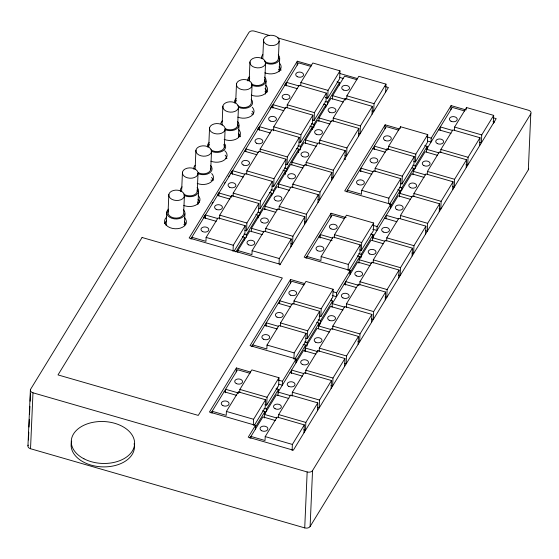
<?xml version="1.0" encoding="UTF-8"?>
<svg xmlns="http://www.w3.org/2000/svg" width="559" height="559" viewBox="0 0 559 559"><rect width="100%" height="100%" fill="white"/><g stroke="black" fill="none" stroke-linecap="round" stroke-linejoin="round"><path stroke-width="0.84" d="M27.95 445.796L30.396 389.861M28.439 439.947L28.782 432.198M29.005 427.034L29.341 419.292M29.571 414.128L29.906 406.386M30.13 401.222L30.472 393.473M528.59 168.392A4.151 2.746 2.5 0 1 528.339 169.796L310.112 526.494A4.151 2.746 2.5 0 1 304.725 527.899L30.528 448.73L32.974 392.795A4.151 2.746 2.5 0 1 30.661 389.176L248.888 32.506A4.151 2.746 2.5 0 1 254.275 31.101L269.368 35.462M166.177 225.619L166.771 211.994M168.07 212.127L168.839 194.504M182.451 172.249L181.682 189.878A7.84 5.185 2.5 0 0 181.71 191.227M184.4 196.104A7.84 5.185 2.5 0 1 171.927 199.346A7.84 5.185 2.5 0 1 173.528 190.465A7.84 5.185 2.5 0 1 184.4 196.104L183.632 213.734A7.84 5.185 2.5 0 1 173.919 217.912A7.84 5.185 2.5 0 1 168.573 210.827M184.407 225.787L184.924 213.866M191.793 239.007L191.87 237.268L205.943 241.327L206.11 237.414L218.066 217.87L245.233 225.717L244.891 233.55L234.263 250.921M195.936 150.21L195.168 167.84A7.84 5.185 2.5 0 0 195.189 169.195M197.243 191.478L198.012 173.849A7.84 5.185 2.5 0 0 187.139 168.21A7.84 5.185 2.5 0 0 185.546 177.091A7.84 5.185 2.5 0 0 198.012 173.849M197.984 204.384L198.543 191.611M205.335 218.492L205.488 215.012L217.898 218.597M208.78 145.585L209.548 127.955M210.729 169.44L211.498 151.817A7.84 5.185 2.5 0 0 200.625 146.172A7.84 5.185 2.5 0 0 199.025 155.053A7.84 5.185 2.5 0 0 211.498 151.817M218.855 195.587L218.967 192.974L231.384 196.558M222.873 106.175L222.105 123.805A7.84 5.185 2.5 0 0 222.133 125.16M219.554 219.079L219.729 215.159L231.678 195.622L258.852 203.462L258.51 211.295L246.554 230.839L244.905 230.357M212.085 413.031L212.154 411.291L226.227 415.351L226.395 411.438L238.351 391.894L265.525 399.741L265.183 407.574L254.555 424.945M224.341 147.185L225.109 129.562A7.84 5.185 2.5 0 0 214.237 123.916A7.84 5.185 2.5 0 0 212.644 132.797A7.84 5.185 2.5 0 0 225.109 129.562M232.432 174.205L232.586 170.719L244.996 174.303M231.615 197.187L231.678 195.622M235.723 101.549L236.492 83.927M233.075 196.258L233.208 193.121L245.163 173.583L272.331 181.423L271.988 189.256L260.033 208.8L258.384 208.325M225.473 392.76L225.626 389.281L238.036 392.865M237.666 125.405L238.434 107.782A7.84 5.185 2.5 0 0 227.562 102.136A7.84 5.185 2.5 0 0 225.969 111.017A7.84 5.185 2.5 0 0 238.434 107.782M233.012 251.347L233.278 245.254L245.233 225.717M238.441 137.458L238.966 125.537M237.792 252.291L237.868 250.551L249.824 231.007L262.241 234.591M245.792 151.552L245.911 148.946L258.321 152.523M236.226 371.882L236.401 367.962L250.635 372.077M249.202 79.511L249.971 61.888M246.687 174.003L246.826 170.865L258.782 151.328L285.949 159.168L285.607 167.008L273.651 186.545L272.002 186.07M244.604 240.077L244.723 237.47L242.243 236.75M238.288 393.466L238.351 391.894M252.053 85.527A7.84 5.185 2.5 0 1 239.58 88.769A7.84 5.185 2.5 0 1 241.181 79.881A7.84 5.185 2.5 0 1 252.053 85.527L251.284 103.149A7.84 5.185 2.5 0 1 245.953 107.335A7.84 5.185 2.5 0 1 237.792 105.763M246.267 237.358L246.379 234.752L258.335 215.215L255.861 214.495M246.554 230.839L246.896 223.006L258.852 203.462M239.727 392.558L239.867 389.427L251.823 369.883L278.99 377.73L278.648 385.563L266.692 405.107L265.043 404.625M251.333 231.775L251.487 228.296L263.436 208.752L275.853 212.336M290.89 246.833L291.232 239L264.065 231.153L252.109 250.691L251.941 254.611L237.868 250.551M259.369 130.17L259.523 126.69L271.94 130.275M263.589 39.633L262.821 57.256A7.84 5.185 2.5 0 0 262.849 58.611M260.047 151.44L260.152 149.085L272.1 129.548L299.275 137.395L298.932 145.228L286.977 164.765L285.328 164.29M252.696 346.65L252.773 344.91L266.839 348.97L267.013 345.05L278.969 325.513L306.136 333.36L305.794 341.193L294.726 359.283M258.223 217.821L258.335 215.215M264.763 81.111L265.532 63.488A7.84 5.185 2.5 0 0 254.659 57.843A7.84 5.185 2.5 0 0 253.066 66.731A7.84 5.185 2.5 0 0 265.532 63.488M259.753 215.32L259.865 212.713L271.821 193.176L269.34 192.464M260.033 208.8L260.375 200.967L272.331 181.423M265.504 94.017L266.063 81.251M250.886 438.193L250.963 436.446L265.029 440.513L265.204 436.593L277.159 417.056L304.327 424.896L303.984 432.729M253.304 425.371L253.569 419.278L265.525 399.741M264.812 209.737L264.966 206.257L276.922 186.72L289.338 190.305M255.33 429.242L255.498 425.322L209.443 412.025L236.401 367.962M265.588 231.573L265.728 228.442L277.683 208.898L304.851 216.745L304.508 224.578M272.855 108.132L273.009 104.652L285.418 108.236M273.596 130.75L273.763 126.83L285.719 107.293L312.886 115.14L312.544 122.973L300.588 142.51L298.939 142.035M271.709 195.783L271.821 193.176M266.133 326.295L266.287 322.816L278.703 326.4M278.382 58.863L279.151 41.233A7.84 5.185 2.5 0 0 268.278 35.594A7.84 5.185 2.5 0 0 266.678 44.475A7.84 5.185 2.5 0 0 279.151 41.233M273.365 193.072L273.477 190.458L285.432 170.921L282.959 170.209M273.651 186.545L273.994 178.712L285.949 159.168M279.123 71.769L279.675 58.995M264.274 417.922L264.428 414.436L276.384 394.899L288.793 398.483M264.896 414.1L265.008 411.494L262.534 410.774M266.405 411.627L266.517 409.02L278.473 389.483L275.999 388.764M266.692 405.107L267.034 397.267L278.99 377.73M278.431 187.482L278.585 184.002L290.54 164.465L302.95 168.049M279.074 209.534L279.207 206.404L291.162 186.86L318.33 194.707L317.987 202.54M286.467 85.876L286.62 82.397L299.037 85.981M279.053 263.757L279.276 258.537L291.232 239M287.109 107.929L287.249 104.799L299.205 85.254L326.372 93.101L326.03 100.934L314.074 120.471L312.425 119.996M279.64 303.418L279.752 300.805L292.168 304.389M285.286 174.401L285.432 170.921M286.69 171.292L286.802 168.685L298.758 149.141L296.284 148.428M286.977 164.765L287.319 156.932L299.275 137.395M280.394 326.093L280.527 322.962L292.483 303.418L319.65 311.265L319.308 319.098L307.359 338.635L305.703 338.16M277.956 395.555L278.109 392.076L303.53 350.528L315.947 354.113M278.326 392.956L278.473 389.483M278.529 417.72L278.668 414.582L290.624 395.045L317.791 402.885L317.449 410.725M291.791 164.835L291.91 162.222L303.865 142.685L316.275 146.269M304.767 283.602L290.533 279.486L250.055 345.644L296.116 358.941L282.456 381.266L282.288 385.179L278.941 384.215M297.143 65.13L297.318 61.21L311.524 65.312M292.685 187.279L292.825 184.149L304.781 164.612L331.948 172.452L331.606 180.284M290.359 283.406L290.533 279.486M304.851 216.745L292.895 236.282L292.553 244.115L290.904 243.64M300.728 85.674L300.861 82.543L312.816 62.999L339.984 70.846L339.641 78.679L327.693 98.216L325.212 97.504M298.611 152.621L298.758 149.141M300.267 149.903L300.421 146.43L312.376 126.886L309.896 126.173M300.588 142.51L300.931 134.677L312.886 115.14M293.859 304.082L293.992 300.952L305.948 281.408L333.122 289.255L332.78 297.088L320.824 316.625L319.168 316.149M291.421 373.545L291.574 370.065L303.991 373.65M292.175 396.135L292.35 392.222L304.306 372.678L331.473 380.525L331.131 388.358M293.915 358.99L294.181 352.897L306.136 333.36M305.368 143.453L305.521 139.967L317.477 120.43L329.894 124.014M292.105 450.533L292.371 444.44L304.327 424.896M295.942 362.854L296.116 358.941M306.011 165.499L306.15 162.369L318.106 142.831L345.273 150.671L344.931 158.504M318.33 194.707L306.374 214.244L306.032 222.077L304.382 221.602M312.264 129.492L312.376 126.886M306.828 258.174L306.905 256.434L320.971 260.494L321.146 256.574L333.101 237.037L360.269 244.884L359.926 252.717L349.298 270.081M313.753 127.864L313.906 124.391L325.855 104.847L323.382 104.135M314.074 120.471L314.417 112.638L326.372 93.101M304.941 351.457L305.088 347.971L317.044 328.433L329.461 332.018M305.361 351.192L305.626 345.106L303.146 344.393M305.682 373.342L305.815 370.212L317.771 350.668L344.938 358.515L344.596 366.348M307.031 346.028L307.184 342.555L319.14 323.011L316.66 322.298M307.359 338.635L307.702 330.802L319.65 311.265M318.854 121.415L319.007 117.928L330.963 98.391L343.373 101.976M317.791 402.885L305.836 422.429L305.493 430.262L303.844 429.787M319.594 144.033L319.762 140.113L331.718 120.576L358.885 128.416L358.543 136.249M304.725 527.899L307.164 471.957A4.151 2.746 2.5 0 0 312.551 470.559L530.784 113.861A4.151 2.746 2.5 0 0 528.472 110.235L277.753 37.879M331.948 172.452L319.993 191.996L319.65 199.829L318.001 199.346M325.743 107.461L325.855 104.847M320.132 238.036L320.286 234.556L332.696 238.141M327.406 104.743L327.518 102.136L339.474 82.599L336.993 81.88M327.693 98.216L328.028 90.383L339.984 70.846M318.441 328.573L318.56 325.96L330.509 306.423L342.926 310.007M310.112 526.494L312.551 470.559M317.701 352.24L317.771 350.668M319.028 325.624L319.14 323.011M319.196 351.255L319.329 348.117L331.284 328.58L358.459 336.42L358.116 344.253M320.503 324.017L320.649 320.545L332.605 301.008L330.956 300.525M320.824 316.625L321.166 308.792L333.122 289.255M332.465 99.16L332.619 95.68L344.575 76.136L356.991 79.72M331.473 380.525L319.517 400.062L319.175 407.895L317.526 407.42M333.108 121.212L333.248 118.075L345.203 98.538L372.371 106.378L372.028 114.218M330.886 217.158L331.061 213.245L346.133 217.591M345.273 150.671L333.318 170.215L332.975 178.048L331.326 177.566M339.362 85.206L339.474 82.599M334.387 237.834L334.527 234.703L346.482 215.166L373.65 223.006L373.307 230.839L361.352 250.383L359.703 249.901M332.088 307.08L332.242 303.6L357.662 262.052L370.072 265.637M332.493 303.614L332.605 301.008M332.661 329.244L332.801 326.107L344.756 306.57L371.924 314.41L371.581 322.243M331.061 213.245L304.187 257.168L350.248 270.465L336.588 292.783L336.42 296.703L332.228 295.494M344.938 358.515L332.982 378.052L332.64 385.892L330.991 385.41M345.134 100.103L345.203 98.538M346.727 98.957L346.859 95.82L358.815 76.283L385.983 84.13L385.64 91.962M358.885 128.416L346.929 147.96L346.594 155.793L344.938 155.318M347.356 191.926L347.432 190.186L361.505 194.246L361.673 190.333L373.629 170.788L400.796 178.635L400.454 186.468L389.385 204.559M345.553 285.069L345.707 281.589L358.948 285.411M346.307 307.66L346.482 303.747L358.438 284.203L385.605 292.05L385.263 299.883M348.047 270.514L348.313 264.421L360.269 244.884M358.459 336.42L346.503 355.964L346.161 363.797L344.505 363.322M350.074 274.378L350.248 270.465M372.371 106.378L360.415 125.922L360.073 133.755L358.424 133.28M360.744 171.655L360.897 168.175L373.314 171.76M358.934 263.198L359.088 259.718L371.043 240.174L383.46 243.759M359.64 259.236L359.751 256.63L357.278 255.917M359.807 284.866L359.947 281.736L371.903 262.192L399.07 270.039L398.728 277.872M361.03 257.776L361.184 254.296L373.139 234.759L370.659 234.039M361.352 250.383L361.694 242.55L373.65 223.006M371.924 314.41L359.968 333.954L359.626 341.787L357.977 341.311M385.983 84.13L374.034 103.667L373.691 111.5L372.035 111.024M374.223 149.623L374.376 146.144L386.793 149.728M375.005 171.452L375.138 168.322L387.094 148.778L414.261 156.625L413.919 164.458L401.97 183.995L400.314 183.52M372.441 240.314L372.553 237.708L398.19 195.804L410.606 199.388M372.986 238.232L373.139 234.759M373.188 262.996L373.328 259.865L385.284 240.321L412.451 248.168L412.109 256.001M399.392 128.94L385.151 124.825L344.714 190.919L390.776 204.217L377.122 226.542L376.948 230.455L372.762 229.246M385.605 292.05L373.65 311.587L373.307 319.42L371.658 318.944M384.983 128.745L385.151 124.825M387.024 150.343L387.094 148.778M388.484 149.421L388.617 146.29L400.572 126.746L427.74 134.593L427.397 142.426L415.442 161.97L413.793 161.488M386.08 218.828L386.234 215.341L398.651 218.925M386.66 240.985L386.793 237.854L398.749 218.31L425.916 226.157L425.574 233.99M388.617 203.399L388.84 198.172L400.796 178.635M399.07 270.039L387.114 289.576L386.772 297.409L385.123 296.934M390.608 208.137L390.776 204.217M400.503 128.318L400.572 126.746M399.552 196.817L399.699 193.33L411.655 173.793L424.071 177.378M400.167 192.995L400.286 190.381L397.805 189.669M400.342 218.625L400.475 215.488L412.43 195.95L439.598 203.79L439.255 211.623M401.683 190.521L401.795 187.915L413.751 168.371L412.102 167.896M401.97 183.995L402.305 176.162L414.261 156.625M412.451 248.168L400.496 267.705L400.153 275.538L398.504 275.063M413.031 174.785L413.178 171.306L425.133 151.762L437.55 155.346M413.639 170.984L413.751 168.371M413.807 196.614L413.939 193.477L425.895 173.94L453.069 181.78L452.727 189.613M415.162 168.49L415.274 165.883L427.23 146.346L424.749 145.626M415.442 161.97L415.784 154.137L427.74 134.593M425.916 226.157L413.96 245.694L413.625 253.527L411.969 253.052M426.531 151.901L426.643 149.295L452.28 107.391L464.697 110.975M427.076 149.819L427.23 146.346M427.286 174.583L427.418 171.445L439.374 151.908L466.541 159.755L466.206 167.588M466.136 109.955L451.106 105.609L431.213 138.129L431.038 142.042L427.691 141.078M439.598 203.79L427.649 223.334L427.307 231.167L425.651 230.692M440.178 130.408L440.331 126.928L452.741 130.513M440.751 152.572L440.89 149.435L452.839 129.898L480.013 137.745L479.671 145.578M453.069 181.78L441.114 201.324L440.771 209.157L439.115 208.682M450.931 109.529L451.106 105.609M454.432 130.205L454.572 127.075L466.52 107.538L493.695 115.378L493.352 123.211M466.541 159.755L454.593 179.292L454.25 187.125L452.594 186.65M466.458 109.103L466.52 107.538M480.013 137.745L468.058 157.282L467.715 165.115L466.059 164.639M493.695 115.378L481.739 134.922L481.397 142.755L479.748 142.272M528.339 169.796L530.784 113.861M297.318 61.21L189.152 238.001L280.241 264.302M203.881 217.123L205.216 214.942M212.022 203.818L212.909 202.365M217.807 194.357L218.702 192.904M224.299 183.75L225.193 182.297M228.75 176.469L229.644 175.016M230.532 173.563L232.313 170.649M257.475 129.527L258.81 127.34M270.067 108.942L272.289 105.309M285.02 84.507L286.355 82.327M190.801 238.952L298.576 62.86L310.993 66.437M235.863 251.941L244.723 237.47M279.821 264.924L388.407 87.511L385.06 86.547M211.071 413.003L237.575 369.744L249.992 373.328M251.704 346.587L291.707 281.268L304.124 284.845M305.836 258.104L332.242 215.019L344.651 218.604M346.363 191.863L386.332 126.607L398.749 130.191M255.498 425.322L248.245 437.187L293.335 450.205L496.196 118.634L493.688 117.907M255.267 427.411L265.008 411.494M295.886 361.03L305.626 345.106M349.571 273.274L359.751 256.63M390.545 206.306L400.286 190.381M249.887 438.137L262.919 416.909L275.328 420.494M339.935 73.515L357.487 78.581M339.767 77.435L343.107 78.4M493.01 121.68L494.659 122.155M278.592 69.491L281.051 70.203M300.861 82.543L328.028 90.383M346.859 95.82L374.034 103.667M454.572 127.075L481.739 134.922M332.619 95.68L345.036 99.264M284.964 85.108L297.374 88.692M438.598 129.751L451.015 133.335M325.045 101.424L327.518 102.136M427.027 136.92L431.213 138.129M264.98 91.746L266.622 92.221M287.249 104.799L314.417 112.638M333.248 118.075L360.415 125.922M440.89 149.435L468.058 157.282M319.007 117.928L331.417 121.513M426.643 149.295L439.06 152.88M271.478 107.146L283.895 110.731M311.426 123.672L313.906 124.391M388.617 146.29L415.784 154.137M372.853 148.631L385.27 152.216M251.494 113.784L253.136 114.26M412.794 165.171L415.274 165.883M273.763 126.83L300.931 134.677M319.762 140.113L346.929 147.96M427.418 171.445L454.593 179.292M305.521 139.967L317.938 143.551M413.178 171.306L425.595 174.883M257.86 129.402L270.276 132.986M297.94 145.71L300.421 146.43M343.939 158.994L345.595 159.469M375.138 168.322L402.305 176.162M359.388 170.642L371.805 174.226M238.7 136.277L240.342 136.745M399.322 187.202L401.795 187.915M260.152 149.085L287.319 156.932M306.15 162.369L333.318 170.215M413.939 193.477L441.114 201.324M291.91 162.222L304.32 165.806M399.699 193.33L412.116 196.915M244.535 151.182L256.951 154.766M284.328 167.966L286.802 168.685M361.673 190.333L388.84 198.172M225.375 158.057L227.017 158.525M246.826 170.865L273.994 178.712M292.825 184.149L319.993 191.996M400.475 215.488L427.649 223.334M278.585 184.002L290.994 187.586M230.923 173.437L243.34 177.021M384.508 218.164L396.925 221.748M271.003 189.746L273.477 190.458M372.93 225.333L377.122 226.542M210.939 180.075L212.581 180.543M233.208 193.121L260.375 200.967M279.207 206.404L306.374 214.244M386.793 237.854L413.96 245.694M264.966 206.257L277.383 209.842M372.553 237.708L384.969 241.292M217.437 195.475L229.854 199.06M258.216 212.238L259.865 212.713M334.527 234.703L361.694 242.55M318.861 236.89L332.102 240.712M197.46 202.106L199.095 202.582M358.703 253.583L361.184 254.296M219.729 215.159L246.896 223.006M265.728 228.442L292.895 236.282M373.328 259.865L400.496 267.705M251.487 228.296L263.897 231.88M359.088 259.718L371.504 263.303M203.825 217.731L216.242 221.315M243.906 234.039L246.379 234.752M321.146 256.574L348.313 264.421M183.841 224.362L185.483 224.837M359.947 281.736L387.114 289.576M206.11 237.414L233.278 245.254M252.109 250.691L279.276 258.537M344.197 284.063L356.607 287.64M333.241 291.819L336.588 292.783M346.482 303.747L373.65 311.587M332.242 303.6L344.651 307.184M293.992 300.952L321.166 308.792M278.242 303.271L290.659 306.856M318.176 319.832L320.649 320.545M332.801 326.107L359.968 333.954M318.56 325.96L330.97 329.544M280.527 322.962L307.702 330.802M264.728 325.366L277.138 328.951M304.711 341.842L307.184 342.555M319.329 348.117L346.503 355.964M305.088 347.971L317.505 351.555M267.013 345.05L294.181 352.897M305.815 370.212L332.982 378.052M290.065 372.539L302.475 376.123M278.27 380.05L282.456 381.266M292.35 392.222L319.517 400.062M278.109 392.076L290.526 395.66M239.867 389.427L267.034 397.267M224.11 391.754L236.527 395.339M264.044 408.308L266.517 409.02M278.668 414.582L305.836 422.429M264.428 414.436L276.838 418.02M226.395 411.438L253.569 419.278M265.204 436.593L292.371 444.44M32.974 392.795L307.164 471.957M197.11 187.544A9.147 6.051 2.5 0 1 195.727 195.238A9.147 6.051 2.5 0 1 183.995 195.391M180.417 191.325A9.147 6.051 2.5 0 1 182.136 186.874M197.215 190.123A7.84 5.185 2.5 0 1 192.869 195.433A7.84 5.185 2.5 0 1 183.757 194.092M183.492 209.8A9.147 6.051 2.5 0 1 181.717 217.717A9.147 6.051 2.5 0 1 169.566 217.172A9.147 6.051 2.5 0 1 168.525 209.129M210.589 165.506A9.147 6.051 2.5 0 1 209.213 173.199A9.147 6.051 2.5 0 1 197.474 173.353M193.896 169.286A9.147 6.051 2.5 0 1 195.175 165.261M210.701 168.084A7.84 5.185 2.5 0 1 206.949 173.192A7.84 5.185 2.5 0 1 198.256 172.682M278.242 54.929A9.147 6.051 2.5 0 1 276.866 62.622A9.147 6.051 2.5 0 1 265.127 62.776M261.556 58.702A9.147 6.051 2.5 0 1 262.828 54.684M278.354 57.507A7.84 5.185 2.5 0 1 273.693 62.901A7.84 5.185 2.5 0 1 264.449 61.12M251.145 99.222A9.147 6.051 2.5 0 1 250.048 106.734A9.147 6.051 2.5 0 1 238.686 107.377M234.459 102.996A9.147 6.051 2.5 0 1 236.177 98.552M235.744 102.905A7.84 5.185 2.5 0 1 236.226 100.25M237.533 121.471A9.147 6.051 2.5 0 1 236.436 128.989A9.147 6.051 2.5 0 1 225.074 129.632M220.812 123.672A9.147 6.051 2.5 0 1 222.566 120.807M237.638 124.049A7.84 5.185 2.5 0 1 233.893 129.164A7.84 5.185 2.5 0 1 225.2 128.647M224.963 144.201A9.147 6.051 2.5 0 1 222.223 151.279A9.147 6.051 2.5 0 1 211.092 151.098M207.515 147.031A9.147 6.051 2.5 0 1 209.241 142.58M223.761 144.515A7.84 5.185 2.5 0 1 220.854 150.825A7.84 5.185 2.5 0 1 210.855 149.798M208.807 146.94A7.84 5.185 2.5 0 1 209.283 144.285M264.631 77.184A9.147 6.051 2.5 0 1 263.247 84.877A9.147 6.051 2.5 0 1 251.515 85.031M247.937 80.957A9.147 6.051 2.5 0 1 249.663 76.513M264.742 79.762A7.84 5.185 2.5 0 1 260.389 85.066A7.84 5.185 2.5 0 1 251.277 83.724M249.23 80.866A7.84 5.185 2.5 0 1 249.705 78.211M279.179 66.856A10.921 7.225 2.5 0 1 280.856 69.819M265.008 88.581A10.921 7.225 2.5 0 1 267.244 92.074M252.081 111.143A10.921 7.225 2.5 0 1 253.583 113.491M238.469 133.398A10.921 7.225 2.5 0 1 240.139 136.368M225.144 155.178A10.921 7.225 2.5 0 1 226.64 157.526M211.526 177.434A10.921 7.225 2.5 0 1 213.203 180.403M198.047 199.472A10.921 7.225 2.5 0 1 199.542 201.813M164.612 223.733A10.921 7.225 2.5 0 1 166.554 220.924M184.428 221.727A10.921 7.225 2.5 0 1 185.93 224.068M30.528 448.73A4.151 2.746 2.5 0 1 28.216 445.111M279.353 62.936A10.921 7.225 2.5 0 1 278.207 71.797A10.921 7.225 2.5 0 1 264.889 72.852M265.735 85.192A10.921 7.225 2.5 0 1 264.596 94.052A10.921 7.225 2.5 0 1 251.27 95.107M252.256 107.23A10.921 7.225 2.5 0 1 251.11 116.09A10.921 7.225 2.5 0 1 237.792 117.138M238.637 129.485A10.921 7.225 2.5 0 1 237.491 138.346A10.921 7.225 2.5 0 1 224.173 139.394M224.76 150.741A10.921 7.225 2.5 0 1 224.487 159.902A10.921 7.225 2.5 0 1 210.848 161.174M211.7 173.514A10.921 7.225 2.5 0 1 210.554 182.381A10.921 7.225 2.5 0 1 197.236 183.429M198.214 195.552A10.921 7.225 2.5 0 1 197.068 204.419A10.921 7.225 2.5 0 1 183.75 205.467M184.603 217.807A10.921 7.225 2.5 0 1 182.479 227.261A10.921 7.225 2.5 0 1 167.973 226.612A10.921 7.225 2.5 0 1 166.729 217.011M331.627 298.946A6.47 4.283 2.5 0 1 331.207 300.022M277.432 387.163A6.47 4.283 2.5 0 1 277.019 388.239M134.139 443.671A31.695 20.962 2.5 0 1 102.017 466.856A31.695 20.962 2.5 0 1 71.692 441.135M142.077 237.491L58.003 374.914L198.263 415.407L282.337 277.991L142.077 237.491M410.369 187.614A3.92 2.592 2.5 0 0 416.602 185.993A3.92 2.592 2.5 0 0 411.165 183.17A3.92 2.592 2.5 0 0 410.369 187.614M330.956 228.841A3.92 2.592 2.5 0 0 337.189 227.22A3.92 2.592 2.5 0 0 331.753 224.397A3.92 2.592 2.5 0 0 330.956 228.841M276.957 317.1A3.92 2.592 2.5 0 0 283.189 315.479A3.92 2.592 2.5 0 0 277.753 312.656A3.92 2.592 2.5 0 0 276.957 317.1M383.222 231.985A3.92 2.592 2.5 0 0 389.455 230.371A3.92 2.592 2.5 0 0 384.019 227.548A3.92 2.592 2.5 0 0 383.222 231.985M437.313 143.572A3.92 2.592 2.5 0 0 443.546 141.951A3.92 2.592 2.5 0 0 438.109 139.135A3.92 2.592 2.5 0 0 437.313 143.572M396.904 209.625A3.92 2.592 2.5 0 0 403.137 208.004A3.92 2.592 2.5 0 0 397.701 205.181A3.92 2.592 2.5 0 0 396.904 209.625M371.567 162.452A3.92 2.592 2.5 0 0 377.8 160.838A3.92 2.592 2.5 0 0 372.364 158.015A3.92 2.592 2.5 0 0 371.567 162.452M315.758 342.255A3.92 2.592 2.5 0 0 321.991 340.634A3.92 2.592 2.5 0 0 316.555 337.811A3.92 2.592 2.5 0 0 315.758 342.255M369.758 253.996A3.92 2.592 2.5 0 0 375.99 252.375A3.92 2.592 2.5 0 0 370.554 249.559A3.92 2.592 2.5 0 0 369.758 253.996M385.046 140.428A3.92 2.592 2.5 0 0 391.279 138.807A3.92 2.592 2.5 0 0 385.843 135.984A3.92 2.592 2.5 0 0 385.046 140.428M450.994 121.212A3.92 2.592 2.5 0 0 457.234 119.591A3.92 2.592 2.5 0 0 451.791 116.768A3.92 2.592 2.5 0 0 450.994 121.212M423.848 165.583A3.92 2.592 2.5 0 0 430.081 163.962A3.92 2.592 2.5 0 0 424.644 161.146A3.92 2.592 2.5 0 0 423.848 165.583M358.102 184.463A3.92 2.592 2.5 0 0 364.335 182.849A3.92 2.592 2.5 0 0 358.899 180.026A3.92 2.592 2.5 0 0 358.102 184.463M216.151 209.297A3.92 2.592 2.5 0 0 222.391 207.675A3.92 2.592 2.5 0 0 216.948 204.853A3.92 2.592 2.5 0 0 216.151 209.297M342.905 297.884A3.92 2.592 2.5 0 0 349.144 296.263A3.92 2.592 2.5 0 0 343.708 293.44A3.92 2.592 2.5 0 0 342.905 297.884M356.376 275.873A3.92 2.592 2.5 0 0 362.609 274.252A3.92 2.592 2.5 0 0 357.173 271.429A3.92 2.592 2.5 0 0 356.376 275.873M329.223 320.244A3.92 2.592 2.5 0 0 335.463 318.623A3.92 2.592 2.5 0 0 330.027 315.8A3.92 2.592 2.5 0 0 329.223 320.244M290.421 295.089A3.92 2.592 2.5 0 0 296.654 293.468A3.92 2.592 2.5 0 0 291.218 290.645A3.92 2.592 2.5 0 0 290.421 295.089M261.626 430.73A3.92 2.592 2.5 0 0 267.866 429.109A3.92 2.592 2.5 0 0 262.43 426.286A3.92 2.592 2.5 0 0 261.626 430.73M222.824 405.575A3.92 2.592 2.5 0 0 229.057 403.954A3.92 2.592 2.5 0 0 223.621 401.131A3.92 2.592 2.5 0 0 222.824 405.575M317.568 250.712A3.92 2.592 2.5 0 0 323.808 249.09A3.92 2.592 2.5 0 0 318.371 246.274A3.92 2.592 2.5 0 0 317.568 250.712M202.54 231.552A3.92 2.592 2.5 0 0 208.773 229.931A3.92 2.592 2.5 0 0 203.336 227.108A3.92 2.592 2.5 0 0 202.54 231.552M248.538 244.828A3.92 2.592 2.5 0 0 254.771 243.207A3.92 2.592 2.5 0 0 249.335 240.391A3.92 2.592 2.5 0 0 248.538 244.828M302.573 156.506A3.92 2.592 2.5 0 0 308.813 154.885A3.92 2.592 2.5 0 0 303.376 152.062A3.92 2.592 2.5 0 0 302.573 156.506M289.248 178.286A3.92 2.592 2.5 0 0 295.487 176.665A3.92 2.592 2.5 0 0 290.051 173.842A3.92 2.592 2.5 0 0 289.248 178.286M316.191 134.251A3.92 2.592 2.5 0 0 322.424 132.63A3.92 2.592 2.5 0 0 316.988 129.807A3.92 2.592 2.5 0 0 316.191 134.251M256.574 143.223A3.92 2.592 2.5 0 0 262.814 141.602A3.92 2.592 2.5 0 0 257.378 138.779A3.92 2.592 2.5 0 0 256.574 143.223M229.637 187.258A3.92 2.592 2.5 0 0 235.87 185.637A3.92 2.592 2.5 0 0 230.434 182.814A3.92 2.592 2.5 0 0 229.637 187.258M243.249 165.003A3.92 2.592 2.5 0 0 249.489 163.382A3.92 2.592 2.5 0 0 244.052 160.559A3.92 2.592 2.5 0 0 243.249 165.003M275.636 200.541A3.92 2.592 2.5 0 0 281.869 198.92A3.92 2.592 2.5 0 0 276.432 196.097A3.92 2.592 2.5 0 0 275.636 200.541M288.779 386.36A3.92 2.592 2.5 0 0 295.012 384.739A3.92 2.592 2.5 0 0 289.576 381.916A3.92 2.592 2.5 0 0 288.779 386.36M302.244 364.349A3.92 2.592 2.5 0 0 308.477 362.728A3.92 2.592 2.5 0 0 303.041 359.905A3.92 2.592 2.5 0 0 302.244 364.349M263.443 339.187A3.92 2.592 2.5 0 0 269.676 337.566A3.92 2.592 2.5 0 0 264.239 334.75A3.92 2.592 2.5 0 0 263.443 339.187M275.098 408.72A3.92 2.592 2.5 0 0 281.331 407.099A3.92 2.592 2.5 0 0 275.894 404.276A3.92 2.592 2.5 0 0 275.098 408.72M236.289 383.565A3.92 2.592 2.5 0 0 242.529 381.944A3.92 2.592 2.5 0 0 237.093 379.121A3.92 2.592 2.5 0 0 236.289 383.565M262.15 222.573A3.92 2.592 2.5 0 0 268.39 220.959A3.92 2.592 2.5 0 0 262.954 218.136A3.92 2.592 2.5 0 0 262.15 222.573M329.67 112.212A3.92 2.592 2.5 0 0 335.91 110.591A3.92 2.592 2.5 0 0 330.474 107.768A3.92 2.592 2.5 0 0 329.67 112.212M283.672 98.929A3.92 2.592 2.5 0 0 289.911 97.315A3.92 2.592 2.5 0 0 284.475 94.492A3.92 2.592 2.5 0 0 283.672 98.929M297.29 76.681A3.92 2.592 2.5 0 0 303.523 75.06A3.92 2.592 2.5 0 0 298.087 72.237A3.92 2.592 2.5 0 0 297.29 76.681M343.289 89.957A3.92 2.592 2.5 0 0 349.522 88.336A3.92 2.592 2.5 0 0 344.085 85.52A3.92 2.592 2.5 0 0 343.289 89.957M270.193 120.968A3.92 2.592 2.5 0 0 276.425 119.347A3.92 2.592 2.5 0 0 270.989 116.531A3.92 2.592 2.5 0 0 270.193 120.968M83.976 458.82A31.695 20.962 2.5 0 0 134.398 445.719A31.695 20.962 2.5 0 0 90.432 422.904A31.695 20.962 2.5 0 0 83.976 458.82"/></g></svg>
